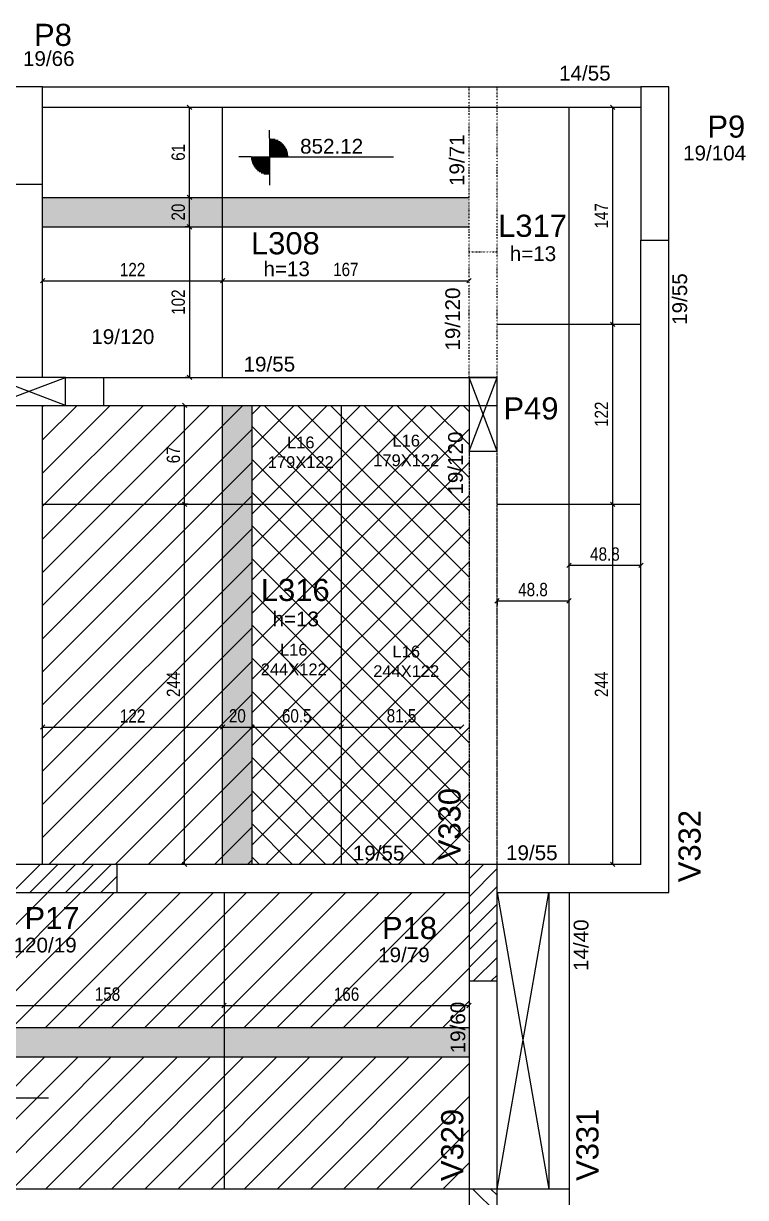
# Model space of a CAD drawing. Header units: millimetres. Extents: x 2659 to 6265, y 1520 to 2860.
# Drawn here: x 5776 to 6265, y 2055 to 2851 of the extents above; entities that cross this region are included whole.
import ezdxf

# ---------------------------------------------------------------- set-up
doc = ezdxf.new("R2010")
doc.units = ezdxf.units.MM
doc.linetypes.add('ESTILO_TQS_0001', pattern=[1, 0.7, -0.3])
doc.linetypes.add('ESTILO_TQS_0004', pattern=[2, 0.5, -0.4, 0.1, -0.4, 0.1, -0.5])
for name, color, linetype in [('1', 1, 'Continuous'), ('3', 3, 'Continuous'), ('4', 4, 'Continuous'), ('7', 7, 'Continuous'), ('9', 9, 'Continuous'), ('AUX00', 7, 'Continuous'), ('Painéis', 200, 'Continuous')]:
    doc.layers.add(name, color=color, linetype=linetype)
doc.layers.add('Hachura', color=251, linetype='Continuous', lineweight=9)
doc.layers.add('REAPROVEITAMENTO', color=251, linetype='Continuous', lineweight=9)
doc.styles.add('COTA TECNICA-50', font='techl___.ttf', dxfattribs={"height": 9})
doc.styles.get("Standard").update_dxf_attribs({"font": 'arial.ttf'})
doc.dimstyles.new('COTA PAINEL-50', dxfattribs={"dimtxt": 9, "dimasz": 3, "dimexe": 3, "dimexo": 3, "dimgap": 3, "dimtad": 1, "dimdec": 1, "dimzin": 12, "dimdsep": 46, "dimtxsty": 'COTA TECNICA-50', "dimblk1": 'OBLIQUE', "dimblk2": 'OBLIQUE', "dimsah": 1, "dimcen": 0.9, "dimclrd": 4, "dimclre": 4, "dimclrt": 240, "dimadec": 1, "dimazin": 3, "dimtfac": 1, "dimtdec": 1, "dimtmove": 0, "dimatfit": 3, "dimfxl": 1, "dimtolj": 1, "dimtzin": 12, "dimarcsym": 0})

# ---------------------------------------------------------------- blocks, each defined once
blk = doc.blocks.new('_Oblique')
at = {"color": 0, "linetype": 'ByBlock', "lineweight": -2}
blk.add_line((-0.5, -0.5), (0.5, 0.5), dxfattribs=at)
blk = doc.blocks.new('*D215')
at = {"layer": 'Defpoints', "color": 0, "transparency": 16777216}
for p in [(5754.07, 2185.32), (5912.07, 2185.32), (5912.07, 2185.32)]:
    blk.add_point(p, dxfattribs=at)
at = {"layer": 'Painéis', "color": 4, "lineweight": -2, "transparency": 16777216}
blk.add_line((5754.07, 2185.32), (5912.07, 2185.32), dxfattribs=at)
at = {"layer": 'Painéis', "color": 4, "lineweight": -2, "transparency": 16777216, "xscale": 3, "yscale": 3, "zscale": 3, "rotation": 180}
blk.add_blockref('_Oblique', (5754.07, 2185.32), dxfattribs=at)
at = {"layer": 'Painéis', "color": 4, "lineweight": -2, "transparency": 16777216, "xscale": 3, "yscale": 3, "zscale": 3}
blk.add_blockref('_Oblique', (5912.07, 2185.32), dxfattribs=at)
at = {"layer": 'Painéis', "color": 240, "transparency": 16777216, "insert": (5833.07, 2192.94), "char_height": 9, "attachment_point": 5, "style": 'COTA TECNICA-50'}
blk.add_mtext('\\A1;158', dxfattribs=at)
blk = doc.blocks.new('*D216')
at = {"layer": 'Defpoints', "color": 0, "transparency": 16777216}
for p in [(5912.07, 2185.32), (6078.07, 2185.32), (6078.07, 2185.32)]:
    blk.add_point(p, dxfattribs=at)
at = {"layer": 'Painéis', "color": 4, "lineweight": -2, "transparency": 16777216}
blk.add_line((5912.07, 2185.32), (6078.07, 2185.32), dxfattribs=at)
at = {"layer": 'Painéis', "color": 4, "lineweight": -2, "transparency": 16777216, "xscale": 3, "yscale": 3, "zscale": 3, "rotation": 180}
blk.add_blockref('_Oblique', (5912.07, 2185.32), dxfattribs=at)
at = {"layer": 'Painéis', "color": 4, "lineweight": -2, "transparency": 16777216, "xscale": 3, "yscale": 3, "zscale": 3}
blk.add_blockref('_Oblique', (6078.07, 2185.32), dxfattribs=at)
at = {"layer": 'Painéis', "color": 240, "transparency": 16777216, "insert": (5995.07, 2192.91), "char_height": 9, "attachment_point": 5, "style": 'COTA TECNICA-50'}
blk.add_mtext('\\A1;166', dxfattribs=at)
blk = doc.blocks.new('*D157')
at = {"layer": 'Defpoints', "color": 0, "transparency": 16777216}
for p in [(5789.07, 2373.96), (5911.07, 2373.96), (5911.07, 2373.96)]:
    blk.add_point(p, dxfattribs=at)
at = {"layer": 'Painéis', "color": 4, "lineweight": -2, "transparency": 16777216}
blk.add_line((5789.07, 2373.96), (5911.07, 2373.96), dxfattribs=at)
at = {"layer": 'Painéis', "color": 4, "lineweight": -2, "transparency": 16777216, "xscale": 3, "yscale": 3, "zscale": 3, "rotation": 180}
blk.add_blockref('_Oblique', (5789.07, 2373.96), dxfattribs=at)
at = {"layer": 'Painéis', "color": 4, "lineweight": -2, "transparency": 16777216, "xscale": 3, "yscale": 3, "zscale": 3}
blk.add_blockref('_Oblique', (5911.07, 2373.96), dxfattribs=at)
at = {"layer": 'Painéis', "color": 240, "transparency": 16777216, "insert": (5850.07, 2381.51), "char_height": 9, "attachment_point": 5, "style": 'COTA TECNICA-50'}
blk.add_mtext('\\A1;122', dxfattribs=at)
blk = doc.blocks.new('*D158')
at = {"layer": 'Defpoints', "color": 0, "transparency": 16777216}
for p in [(5911.07, 2373.96), (5931.07, 2373.96), (5931.07, 2373.96)]:
    blk.add_point(p, dxfattribs=at)
at = {"layer": 'Painéis', "color": 4, "lineweight": -2, "transparency": 16777216}
blk.add_line((5911.07, 2373.96), (5931.07, 2373.96), dxfattribs=at)
at = {"layer": 'Painéis', "color": 4, "lineweight": -2, "transparency": 16777216, "xscale": 3, "yscale": 3, "zscale": 3, "rotation": 180}
blk.add_blockref('_Oblique', (5911.07, 2373.96), dxfattribs=at)
at = {"layer": 'Painéis', "color": 4, "lineweight": -2, "transparency": 16777216, "xscale": 3, "yscale": 3, "zscale": 3}
blk.add_blockref('_Oblique', (5931.07, 2373.96), dxfattribs=at)
at = {"layer": 'Painéis', "color": 240, "transparency": 16777216, "insert": (5921.07, 2381.55), "char_height": 9, "attachment_point": 5, "style": 'COTA TECNICA-50'}
blk.add_mtext('\\A1;20', dxfattribs=at)
blk = doc.blocks.new('*D159')
at = {"layer": 'Defpoints', "color": 0, "transparency": 16777216}
for p in [(5931.07, 2373.96), (5991.57, 2373.96), (5991.57, 2373.96)]:
    blk.add_point(p, dxfattribs=at)
at = {"layer": 'Painéis', "color": 4, "lineweight": -2, "transparency": 16777216}
blk.add_line((5931.07, 2373.96), (5991.57, 2373.96), dxfattribs=at)
at = {"layer": 'Painéis', "color": 4, "lineweight": -2, "transparency": 16777216, "xscale": 3, "yscale": 3, "zscale": 3, "rotation": 180}
blk.add_blockref('_Oblique', (5931.07, 2373.96), dxfattribs=at)
at = {"layer": 'Painéis', "color": 4, "lineweight": -2, "transparency": 16777216, "xscale": 3, "yscale": 3, "zscale": 3}
blk.add_blockref('_Oblique', (5991.57, 2373.96), dxfattribs=at)
at = {"layer": 'Painéis', "color": 240, "transparency": 16777216, "insert": (5961.32, 2381.56), "char_height": 9, "attachment_point": 5, "style": 'COTA TECNICA-50'}
blk.add_mtext('\\A1;60.5', dxfattribs=at)
blk = doc.blocks.new('*D160')
at = {"layer": 'Defpoints', "color": 0, "transparency": 16777216}
for p in [(5885.33, 2524.94), (5890.81, 2524.94), (5890.81, 2280.94)]:
    blk.add_point(p, dxfattribs=at)
at = {"layer": 'Painéis', "color": 4, "lineweight": -2, "transparency": 16777216}
for p, q in [((5887.81, 2524.94), (5882.33, 2524.94)), ((5885.33, 2280.94), (5885.33, 2524.94)), ((5887.81, 2280.94), (5882.33, 2280.94))]:
    blk.add_line(p, q, dxfattribs=at)
at = {"layer": 'Painéis', "color": 4, "lineweight": -2, "transparency": 16777216, "xscale": 3, "yscale": 3, "zscale": 3}
for p, rotation in [((5885.33, 2524.94), 90), ((5885.33, 2280.94), 270)]:
    blk.add_blockref('_Oblique', p, dxfattribs=dict(at, rotation=rotation))
at = {"layer": 'Painéis', "color": 240, "transparency": 16777216, "insert": (5877.76, 2402.94), "char_height": 9, "attachment_point": 5, "rotation": 90, "style": 'COTA TECNICA-50'}
blk.add_mtext('\\A1;244', dxfattribs=at)
blk = doc.blocks.new('*D161')
at = {"layer": 'Defpoints', "color": 0, "transparency": 16777216}
for p in [(5885.33, 2591.94), (5885.33, 2591.94), (5885.33, 2524.94)]:
    blk.add_point(p, dxfattribs=at)
at = {"layer": 'Painéis', "color": 4, "lineweight": -2, "transparency": 16777216}
blk.add_line((5885.33, 2524.94), (5885.33, 2591.94), dxfattribs=at)
at = {"layer": 'Painéis', "color": 4, "lineweight": -2, "transparency": 16777216, "xscale": 3, "yscale": 3, "zscale": 3}
for p, rotation in [((5885.33, 2591.94), 90), ((5885.33, 2524.94), 270)]:
    blk.add_blockref('_Oblique', p, dxfattribs=dict(at, rotation=rotation))
at = {"layer": 'Painéis', "color": 240, "transparency": 16777216, "insert": (5877.74, 2558.44), "char_height": 9, "attachment_point": 5, "rotation": 90, "style": 'COTA TECNICA-50'}
blk.add_mtext('\\A1;67', dxfattribs=at)
blk = doc.blocks.new('*D185')
at = {"layer": 'Defpoints', "color": 0, "transparency": 16777216}
for p in [(5891.01, 2712.94), (5888.63, 2610.94), (5891.01, 2610.94)]:
    blk.add_point(p, dxfattribs=at)
at = {"layer": 'Painéis', "color": 4, "lineweight": -2, "transparency": 16777216}
for p, q in [((5888.01, 2712.94), (5885.63, 2712.94)), ((5888.63, 2712.94), (5888.63, 2610.94)), ((5888.01, 2610.94), (5885.63, 2610.94))]:
    blk.add_line(p, q, dxfattribs=at)
at = {"layer": 'Painéis', "color": 4, "lineweight": -2, "transparency": 16777216, "xscale": 3, "yscale": 3, "zscale": 3}
for p, rotation in [((5888.63, 2712.94), 90), ((5888.63, 2610.94), 270)]:
    blk.add_blockref('_Oblique', p, dxfattribs=dict(at, rotation=rotation))
at = {"layer": 'Painéis', "color": 240, "transparency": 16777216, "insert": (5881.04, 2661.94), "char_height": 9, "attachment_point": 5, "rotation": 90, "style": 'COTA TECNICA-50'}
blk.add_mtext('\\A1;102', dxfattribs=at)
blk = doc.blocks.new('*D186')
at = {"layer": 'Defpoints', "color": 0, "transparency": 16777216}
for p in [(5888.63, 2732.94), (5888.63, 2732.94), (5888.63, 2712.94)]:
    blk.add_point(p, dxfattribs=at)
at = {"layer": 'Painéis', "color": 4, "lineweight": -2, "transparency": 16777216}
blk.add_line((5888.63, 2712.94), (5888.63, 2732.94), dxfattribs=at)
at = {"layer": 'Painéis', "color": 4, "lineweight": -2, "transparency": 16777216, "xscale": 3, "yscale": 3, "zscale": 3}
for p, rotation in [((5888.63, 2732.94), 90), ((5888.63, 2712.94), 270)]:
    blk.add_blockref('_Oblique', p, dxfattribs=dict(at, rotation=rotation))
at = {"layer": 'Painéis', "color": 240, "transparency": 16777216, "insert": (5881.04, 2722.94), "char_height": 9, "attachment_point": 5, "rotation": 90, "style": 'COTA TECNICA-50'}
blk.add_mtext('\\A1;20', dxfattribs=at)
blk = doc.blocks.new('*D39')
at = {"layer": 'Defpoints', "color": 0, "transparency": 16777216}
for p in [(5888.63, 2793.94), (5888.63, 2793.94), (5888.63, 2732.94)]:
    blk.add_point(p, dxfattribs=at)
at = {"layer": 'Painéis', "color": 4, "lineweight": -2, "transparency": 16777216}
blk.add_line((5888.63, 2732.94), (5888.63, 2793.94), dxfattribs=at)
at = {"layer": 'Painéis', "color": 4, "lineweight": -2, "transparency": 16777216, "xscale": 3, "yscale": 3, "zscale": 3}
for p, rotation in [((5888.63, 2793.94), 90), ((5888.63, 2732.94), 270)]:
    blk.add_blockref('_Oblique', p, dxfattribs=dict(at, rotation=rotation))
at = {"layer": 'Painéis', "color": 240, "transparency": 16777216, "insert": (5881.04, 2763.44), "char_height": 9, "attachment_point": 5, "rotation": 90, "style": 'COTA TECNICA-50'}
blk.add_mtext('\\A1;61', dxfattribs=at)
blk = doc.blocks.new('*D187')
at = {"layer": 'Defpoints', "color": 0, "transparency": 16777216}
for p in [(5789.07, 2676.44), (5911.07, 2676.44), (5911.07, 2676.44)]:
    blk.add_point(p, dxfattribs=at)
at = {"layer": 'Painéis', "color": 4, "lineweight": -2, "transparency": 16777216}
blk.add_line((5789.07, 2676.44), (5911.07, 2676.44), dxfattribs=at)
at = {"layer": 'Painéis', "color": 4, "lineweight": -2, "transparency": 16777216, "xscale": 3, "yscale": 3, "zscale": 3, "rotation": 180}
blk.add_blockref('_Oblique', (5789.07, 2676.44), dxfattribs=at)
at = {"layer": 'Painéis', "color": 4, "lineweight": -2, "transparency": 16777216, "xscale": 3, "yscale": 3, "zscale": 3}
blk.add_blockref('_Oblique', (5911.07, 2676.44), dxfattribs=at)
at = {"layer": 'Painéis', "color": 240, "transparency": 16777216, "insert": (5850.07, 2683.99), "char_height": 9, "attachment_point": 5, "style": 'COTA TECNICA-50'}
blk.add_mtext('\\A1;122', dxfattribs=at)
blk = doc.blocks.new('*D40')
at = {"layer": 'Defpoints', "color": 0, "transparency": 16777216}
for p in [(5911.07, 2676.44), (6078.07, 2676.44), (6078.07, 2676.44)]:
    blk.add_point(p, dxfattribs=at)
at = {"layer": 'Painéis', "color": 4, "lineweight": -2, "transparency": 16777216}
blk.add_line((5911.07, 2676.44), (6078.07, 2676.44), dxfattribs=at)
at = {"layer": 'Painéis', "color": 4, "lineweight": -2, "transparency": 16777216, "xscale": 3, "yscale": 3, "zscale": 3, "rotation": 180}
blk.add_blockref('_Oblique', (5911.07, 2676.44), dxfattribs=at)
at = {"layer": 'Painéis', "color": 4, "lineweight": -2, "transparency": 16777216, "xscale": 3, "yscale": 3, "zscale": 3}
blk.add_blockref('_Oblique', (6078.07, 2676.44), dxfattribs=at)
at = {"layer": 'Painéis', "color": 240, "transparency": 16777216, "insert": (5994.57, 2684.03), "char_height": 9, "attachment_point": 5, "style": 'COTA TECNICA-50'}
blk.add_mtext('\\A1;167', dxfattribs=at)
blk = doc.blocks.new('*D188')
at = {"layer": 'Defpoints', "color": 0, "transparency": 16777216}
for p in [(5991.57, 2373.96), (6073.07, 2373.96), (6073.07, 2373.96)]:
    blk.add_point(p, dxfattribs=at)
at = {"layer": 'Painéis', "color": 4, "lineweight": -2, "transparency": 16777216}
blk.add_line((5991.57, 2373.96), (6073.07, 2373.96), dxfattribs=at)
at = {"layer": 'Painéis', "color": 4, "lineweight": -2, "transparency": 16777216, "xscale": 3, "yscale": 3, "zscale": 3, "rotation": 180}
blk.add_blockref('_Oblique', (5991.57, 2373.96), dxfattribs=at)
at = {"layer": 'Painéis', "color": 4, "lineweight": -2, "transparency": 16777216, "xscale": 3, "yscale": 3, "zscale": 3}
blk.add_blockref('_Oblique', (6073.07, 2373.96), dxfattribs=at)
at = {"layer": 'Painéis', "color": 240, "transparency": 16777216, "insert": (6032.32, 2381.58), "char_height": 9, "attachment_point": 5, "style": 'COTA TECNICA-50'}
blk.add_mtext('\\A1;81.5', dxfattribs=at)
blk = doc.blocks.new('*D223')
at = {"layer": 'Defpoints', "color": 0, "transparency": 16777216}
for p in [(6097.07, 2461.87), (6145.82, 2461.87), (6145.82, 2459.52)]:
    blk.add_point(p, dxfattribs=at)
at = {"layer": 'Painéis', "color": 4, "lineweight": -2, "transparency": 16777216}
for p, q in [((6097.07, 2459.52), (6145.82, 2459.52)), ((6097.07, 2458.87), (6097.07, 2456.52)), ((6145.82, 2458.87), (6145.82, 2456.52))]:
    blk.add_line(p, q, dxfattribs=at)
at = {"layer": 'Painéis', "color": 4, "lineweight": -2, "transparency": 16777216, "xscale": 3, "yscale": 3, "zscale": 3, "rotation": 180}
blk.add_blockref('_Oblique', (6097.07, 2459.52), dxfattribs=at)
at = {"layer": 'Painéis', "color": 4, "lineweight": -2, "transparency": 16777216, "xscale": 3, "yscale": 3, "zscale": 3}
blk.add_blockref('_Oblique', (6145.82, 2459.52), dxfattribs=at)
at = {"layer": 'Painéis', "color": 240, "transparency": 16777216, "insert": (6121.44, 2467.1), "char_height": 9, "attachment_point": 5, "style": 'COTA TECNICA-50'}
blk.add_mtext('\\A1;48.8', dxfattribs=at)
blk = doc.blocks.new('*D224')
at = {"layer": 'Defpoints', "color": 0, "transparency": 16777216}
for p in [(6145.82, 2483.58), (6194.57, 2483.58), (6194.57, 2483.58)]:
    blk.add_point(p, dxfattribs=at)
at = {"layer": 'Painéis', "color": 4, "lineweight": -2, "transparency": 16777216}
blk.add_line((6145.82, 2483.58), (6194.57, 2483.58), dxfattribs=at)
at = {"layer": 'Painéis', "color": 4, "lineweight": -2, "transparency": 16777216, "xscale": 3, "yscale": 3, "zscale": 3, "rotation": 180}
blk.add_blockref('_Oblique', (6145.82, 2483.58), dxfattribs=at)
at = {"layer": 'Painéis', "color": 4, "lineweight": -2, "transparency": 16777216, "xscale": 3, "yscale": 3, "zscale": 3}
blk.add_blockref('_Oblique', (6194.57, 2483.58), dxfattribs=at)
at = {"layer": 'Painéis', "color": 240, "transparency": 16777216, "insert": (6170.19, 2491.17), "char_height": 9, "attachment_point": 5, "style": 'COTA TECNICA-50'}
blk.add_mtext('\\A1;48.8', dxfattribs=at)
blk = doc.blocks.new('*D225')
at = {"layer": 'Defpoints', "color": 0, "transparency": 16777216}
for p in [(6175.37, 2793.94), (6175.37, 2646.94), (6175.37, 2646.94)]:
    blk.add_point(p, dxfattribs=at)
at = {"layer": 'Painéis', "color": 4, "lineweight": -2, "transparency": 16777216}
blk.add_line((6175.37, 2793.94), (6175.37, 2646.94), dxfattribs=at)
at = {"layer": 'Painéis', "color": 4, "lineweight": -2, "transparency": 16777216, "xscale": 3, "yscale": 3, "zscale": 3}
for p, rotation in [((6175.37, 2793.94), 90), ((6175.37, 2646.94), 270)]:
    blk.add_blockref('_Oblique', p, dxfattribs=dict(at, rotation=rotation))
at = {"layer": 'Painéis', "color": 240, "transparency": 16777216, "insert": (6167.8, 2720.44), "char_height": 9, "attachment_point": 5, "rotation": 90, "style": 'COTA TECNICA-50'}
blk.add_mtext('\\A1;147', dxfattribs=at)
blk = doc.blocks.new('*D226')
at = {"layer": 'Defpoints', "color": 0, "transparency": 16777216}
for p in [(6175.37, 2646.94), (6175.37, 2524.94), (6175.37, 2524.94)]:
    blk.add_point(p, dxfattribs=at)
at = {"layer": 'Painéis', "color": 4, "lineweight": -2, "transparency": 16777216}
blk.add_line((6175.37, 2646.94), (6175.37, 2524.94), dxfattribs=at)
at = {"layer": 'Painéis', "color": 4, "lineweight": -2, "transparency": 16777216, "xscale": 3, "yscale": 3, "zscale": 3}
for p, rotation in [((6175.37, 2646.94), 90), ((6175.37, 2524.94), 270)]:
    blk.add_blockref('_Oblique', p, dxfattribs=dict(at, rotation=rotation))
at = {"layer": 'Painéis', "color": 240, "transparency": 16777216, "insert": (6167.81, 2585.94), "char_height": 9, "attachment_point": 5, "rotation": 90, "style": 'COTA TECNICA-50'}
blk.add_mtext('\\A1;122', dxfattribs=at)
blk = doc.blocks.new('*D227')
at = {"layer": 'Defpoints', "color": 0, "transparency": 16777216}
for p in [(6175.37, 2524.94), (6175.37, 2280.94), (6175.37, 2280.94)]:
    blk.add_point(p, dxfattribs=at)
at = {"layer": 'Painéis', "color": 4, "lineweight": -2, "transparency": 16777216}
blk.add_line((6175.37, 2524.94), (6175.37, 2280.94), dxfattribs=at)
at = {"layer": 'Painéis', "color": 4, "lineweight": -2, "transparency": 16777216, "xscale": 3, "yscale": 3, "zscale": 3}
for p, rotation in [((6175.37, 2524.94), 90), ((6175.37, 2280.94), 270)]:
    blk.add_blockref('_Oblique', p, dxfattribs=dict(at, rotation=rotation))
at = {"layer": 'Painéis', "color": 240, "transparency": 16777216, "insert": (6167.8, 2402.94), "char_height": 9, "attachment_point": 5, "rotation": 90, "style": 'COTA TECNICA-50'}
blk.add_mtext('\\A1;244', dxfattribs=at)

msp = doc.modelspace()

# ---------------------------------------------------------------- hatches: boundary and pattern name
at = {"layer": 'Hachura', "linetype": 'ByBlock'}
h = msp.add_hatch(color=256, dxfattribs=at)
h.dxf.hatch_style = 1
h.paths.add_polyline_path([(6078.07, 2712.94), (6078.07, 2732.94), (5789.07, 2732.94), (5789.07, 2712.94)])
h = msp.add_hatch(color=256, dxfattribs=at)
h.dxf.hatch_style = 1
h.paths.add_polyline_path([(5911.07, 2280.94), (5931.07, 2280.94), (5931.07, 2591.94), (5911.07, 2591.94)])
h = msp.add_hatch(dxfattribs=at)
h.set_pattern_fill('ANSI37', color=256, scale=5)
h.paths.add_polyline_path([(6078.07, 2591.94), (5931.07, 2591.94), (5931.07, 2280.89), (6078.07, 2280.89)])
h = msp.add_hatch(color=256, dxfattribs=at)
h.dxf.hatch_style = 1
h.paths.add_polyline_path([(6078.07, 2150.44), (6078.07, 2170.44), (5352.07, 2170.44), (5352.07, 2150.44)])
at = {"layer": 'REAPROVEITAMENTO', "linetype": 'ByBlock'}
h = msp.add_hatch(dxfattribs=at)
h.set_pattern_fill('ANSI31', color=256, scale=5, style=2)
h.set_pattern_definition([(45, (-485.44, 514.768), (-11.22532, 11.22532), [])])
h.paths.add_polyline_path([(5931.07, 2591.94), (5789.07, 2591.94), (5789.07, 2280.89), (5931.07, 2280.89)])
h = msp.add_hatch(dxfattribs=at)
h.set_pattern_fill('ANSI31', color=256, scale=5, style=2)
h.set_pattern_definition([(45, (-318.44, 34.82), (-11.22532, 11.22532), [])])
h.paths.add_polyline_path([(6078.07, 2170.44), (6078.07, 2261.94), (5352.07, 2261.94), (5352.07, 2170.44)])
h = msp.add_hatch(dxfattribs=at)
h.set_pattern_fill('ANSI31', color=256, scale=5, style=2)
h.set_pattern_definition([(45, (-318.44, -74.68), (-11.22532, 11.22532), [])])
h.paths.add_polyline_path([(5352.07, 2060.94), (6078.07, 2060.94), (6078.07, 2150.44), (5352.07, 2150.44)])

# ---------------------------------------------------------------- linework, layer by layer
at = {"layer": '1', "linetype": 'Continuous'}
for p, q in [((5754.57, 2591.94), (5804.57, 2610.94)), ((5804.57, 2591.94), (5754.57, 2610.94)), ((6078.07, 2560.94), (6097.07, 2610.94)), ((6097.07, 2560.94), (6078.07, 2610.94)), ((6097.07, 2060.94), (6132.07, 2261.94)), ((6097.07, 2261.94), (6132.07, 2060.94))]:
    msp.add_line(p, q, dxfattribs=at)
at = {"layer": '3', "linetype": 'Continuous'}
for p, q in [((5789.07, 2807.94), (6194.57, 2807.94)), ((5789.07, 2793.94), (6194.57, 2793.94)), ((5942.94, 2773), (5942.94, 2778.51)), ((5942.94, 2773), (5942.94, 2748)), ((5942.94, 2772.39), (5946.79, 2772.39)), ((5942.94, 2771.6), (5948.69, 2771.6)), ((5942.94, 2770.81), (5950.01, 2770.81)), ((5942.94, 2770.02), (5951.05, 2770.02)), ((5942.94, 2769.22), (5951.89, 2769.22)), ((5942.94, 2768.43), (5952.6, 2768.43)), ((5942.94, 2767.64), (5953.2, 2767.64)), ((5942.94, 2766.84), (5953.71, 2766.84)), ((5942.94, 2766.05), (5954.14, 2766.05)), ((5942.94, 2765.26), (5954.5, 2765.26)), ((5942.94, 2764.47), (5954.79, 2764.47)), ((5942.94, 2763.67), (5955.03, 2763.67)), ((5942.94, 2762.88), (5955.21, 2762.88)), ((5942.94, 2762.09), (5955.34, 2762.09)), ((5942.94, 2761.29), (5955.44, 2761.29)), ((5930.44, 2760.5), (5922.01, 2760.5)), ((5930.44, 2760.5), (5955.44, 2760.5)), ((5942.94, 2759.71), (5930.44, 2759.71)), ((5942.94, 2758.92), (5930.54, 2758.92)), ((5942.94, 2758.12), (5930.67, 2758.12)), ((5942.94, 2757.33), (5930.85, 2757.33)), ((5942.94, 2756.54), (5931.08, 2756.54)), ((5942.94, 2755.75), (5931.38, 2755.75)), ((5942.94, 2754.95), (5931.74, 2754.95)), ((5942.94, 2754.16), (5932.17, 2754.16)), ((5942.94, 2753.37), (5932.68, 2753.37)), ((5955.44, 2760.5), (6026.86, 2760.5)), ((5942.94, 2752.57), (5933.28, 2752.57)), ((5942.94, 2751.78), (5933.98, 2751.78)), ((5942.94, 2750.99), (5934.83, 2750.99)), ((5942.94, 2750.2), (5935.87, 2750.2)), ((5942.94, 2749.4), (5937.19, 2749.4)), ((5942.94, 2748.61), (5939.09, 2748.61)), ((5942.94, 2748), (5942.94, 2741.13)), ((6194.57, 2280.94), (6194.57, 2703.94)), ((5804.57, 2610.94), (6097.07, 2610.94)), ((5830.57, 2591.94), (5830.57, 2610.94)), ((5804.57, 2591.94), (6097.07, 2591.94)), ((6194.57, 2341.94), (6194.57, 2591.94)), ((5768.43, 2261.94), (5787.43, 2280.94)), ((5780.45, 2261.94), (5799.45, 2280.94)), ((5792.47, 2261.94), (5811.47, 2280.94)), ((5804.49, 2261.94), (5823.49, 2280.94)), ((5816.51, 2261.94), (5835.51, 2280.94)), ((6078.07, 2271.06), (6087.95, 2280.94)), ((6078.07, 2259.04), (6097.07, 2278.04)), ((5828.53, 2261.94), (5839.57, 2272.97)), ((6078.07, 2247.02), (6097.07, 2266.02)), ((6078.07, 2234.99), (6097.07, 2253.99)), ((6078.07, 2222.97), (6097.07, 2241.97)), ((6078.07, 2210.95), (6097.07, 2229.95)), ((6081.07, 2201.94), (6097.07, 2217.93)), ((6093.09, 2201.94), (6097.07, 2205.91)), ((5721.65, 2122.65), (5793.07, 2122.65)), ((6080.76, 2060.94), (6097.07, 2044.63)), ((6092.78, 2060.94), (6097.07, 2056.65))]:
    msp.add_line(p, q, dxfattribs=at)
at = {"layer": '3', "linetype": 'ESTILO_TQS_0004'}
for p, q in [((6078.07, 2610.94), (6078.07, 2807.94)), ((6097.07, 2610.94), (6097.07, 2807.94)), ((6078.07, 2695.94), (6097.07, 2695.94))]:
    msp.add_line(p, q, dxfattribs=at)
at = {"layer": '3', "linetype": 'Continuous'}
for points in [[(5789.07, 2610.94), (5789.07, 2741.94)], [(6213.57, 2261.94), (6213.57, 2703.94)], [(5789.07, 2280.94), (5789.07, 2591.94)], [(6087.57, 2280.94), (5839.57, 2280.94)], [(6194.57, 2280.94), (6087.57, 2280.94)], [(5839.57, 2261.94), (6078.07, 2261.94)], [(6097.07, 2261.94), (6213.57, 2261.94)], [(6132.07, 2261.94), (6132.07, 2060.94)], [(6146.07, 2041.94), (6146.07, 2261.94)], [(6078.07, 2201.94), (6078.07, 2060.94)], [(6097.07, 2060.94), (6097.07, 2201.94)], [(5888.57, 2060.94), (5689.57, 2060.94)], [(6078.07, 2060.94), (5888.57, 2060.94)], [(6132.07, 2060.94), (6097.07, 2060.94)], [(6146.07, 2060.94), (6132.07, 2060.94)]]:
    msp.add_lwpolyline(points, dxfattribs=at)
at = {"layer": '3', "linetype": 'ESTILO_TQS_0001'}
for points in [[(6078.07, 2560.94), (6078.07, 2280.94)], [(6097.07, 2280.94), (6097.07, 2560.94)]]:
    msp.add_lwpolyline(points, dxfattribs=at)
at = {"layer": '7', "linetype": 'Continuous'}
for points in [[(5770.07, 2741.94), (5789.07, 2741.94), (5789.07, 2807.94), (5770.07, 2807.94), (5770.07, 2741.94)], [(6194.57, 2703.94), (6213.57, 2703.94), (6213.57, 2807.94), (6194.57, 2807.94), (6194.57, 2703.94)], [(5754.57, 2591.94), (5804.57, 2591.94), (5804.57, 2610.94), (5754.57, 2610.94), (5754.57, 2591.94)], [(6078.07, 2560.94), (6097.07, 2560.94), (6097.07, 2610.94), (6078.07, 2610.94), (6078.07, 2560.94)], [(5719.57, 2261.94), (5839.57, 2261.94), (5839.57, 2280.94), (5719.57, 2280.94), (5719.57, 2261.94)], [(6078.07, 2201.94), (6097.07, 2201.94), (6097.07, 2280.94), (6078.07, 2280.94), (6078.07, 2201.94)], [(6097.07, 1842.94), (6097.07, 2060.94), (6078.07, 2060.94), (6078.07, 1861.94), (5932.07, 1861.94), (5932.07, 1842.94), (6097.07, 1842.94)]]:
    msp.add_lwpolyline(points, dxfattribs=at)
at = {"layer": '9', "linetype": 'Continuous'}
msp.add_solid([(6078.07, 2280.94), (6078.07, 2280.94), (6078.07, 2480.94)], dxfattribs=at)
at = {"layer": 'Painéis'}
for p, q in [((5911.07, 2610.94), (5911.07, 2793.94)), ((6145.82, 2793.94), (6145.82, 2280.94)), ((5789.07, 2732.94), (6078.07, 2732.94)), ((5789.07, 2712.94), (6078.07, 2712.94)), ((6097.07, 2646.94), (6194.57, 2646.94)), ((5911.07, 2280.94), (5911.07, 2591.94)), ((5931.07, 2280.94), (5931.07, 2591.94)), ((5991.57, 2280.94), (5991.57, 2591.94)), ((5789.07, 2524.94), (6078.07, 2524.94)), ((6097.07, 2524.94), (6194.57, 2524.94)), ((5912.07, 2261.94), (5912.07, 2060.94)), ((2939.07, 2170.44), (6078.07, 2170.44)), ((5352.07, 2150.44), (6078.07, 2150.44))]:
    msp.add_line(p, q, dxfattribs=at)

# ---------------------------------------------------------------- texts
at = {"layer": '3', "linetype": 'Continuous'}
for s, p in [('19/66', (5775.78, 2821.97)), ('14/55', (6139.09, 2812.1)), ('852.12', (5963.6, 2762.57)), ('19/104', (6223.15, 2757.97)), ('h=13', (6105.67, 2689.78)), ('h=13', (5938.73, 2679.5)), ('19/120', (5822.09, 2633.53)), ('19/55', (5925.29, 2614.91)), ('h=13', (5944.95, 2442.25)), ('19/55', (5999.34, 2283.57)), ('19/55', (6103.15, 2283.83)), ('120/19', (5769.43, 2221.24)), ('19/79', (6016.47, 2214.6))]:
    msp.add_text(s, height=10, dxfattribs=at).set_placement(p)
for s, p in [('19/71', (6074.87, 2740.63)), ('19/55', (6225.85, 2646.54)), ('19/120', (6072.01, 2629.1)), ('19/120', (6073.89, 2531.49)), ('14/40', (6158.99, 2208.69)), ('19/60', (6075.53, 2152.88))]:
    msp.add_text(s, height=10, rotation=90, dxfattribs=at).set_placement(p)
at = {"layer": '4', "linetype": 'Continuous'}
for s, p in [('P8', (5783.29, 2835.54)), ('P9', (6239.61, 2773.4)), ('L317', (6097.82, 2706.17)), ('L308', (5930.31, 2694.34)), ('P49', (6101.44, 2582.41)), ('L316', (5937.01, 2459.41)), ('P17', (5776.84, 2237.06)), ('P18', (6019.08, 2230.35))]:
    msp.add_text(s, height=15, dxfattribs=at).set_placement(p)
for s, p in [('V330', (6072.34, 2283.78)), ('V332', (6235.03, 2268.84)), ('V329', (6074.16, 2066.31)), ('V331', (6165.83, 2066.45))]:
    msp.add_text(s, height=15, rotation=90, dxfattribs=at).set_placement(p)
at = {"layer": 'AUX00', "char_height": 8, "attachment_point": 1}
for s, insert in [('\\pxqc;L16^J179X122', (5902.48, 2570.86)), ('\\pxqc;L16^J179X122', (5973.96, 2572.09)), ('\\pxqc;L16^J244X122', (5897.72, 2430.39)), ('\\pxqc;L16^J244X122', (5973.96, 2429.16))]:
    msp.add_mtext_dynamic_manual_height_columns(s, width=123.1041, gutter_width=12.5, heights=[0], dxfattribs=dict(at, insert=insert))

# ---------------------------------------------------------------- dimensions: what is measured, and where the dimension line sits
at = {"layer": 'Painéis'}
for base, p1, p2, picture, middle in [((5888.63, 2793.94), (5888.63, 2732.94), (5888.63, 2793.94), '*D39', (5881.04, 2763.44)), ((6175.37, 2646.94), (6175.37, 2793.94), (6175.37, 2646.94), '*D225', (6167.8, 2720.44)), ((5888.63, 2732.94), (5888.63, 2712.94), (5888.63, 2732.94), '*D186', (5881.04, 2722.94)), ((5888.63, 2610.94), (5891.01, 2712.94), (5891.01, 2610.94), '*D185', (5881.04, 2661.94)), ((6175.37, 2524.94), (6175.37, 2646.94), (6175.37, 2524.94), '*D226', (6167.81, 2585.94)), ((5885.33, 2591.94), (5885.33, 2524.94), (5885.33, 2591.94), '*D161', (5877.74, 2558.44)), ((5885.33, 2524.94), (5890.81, 2280.94), (5890.81, 2524.94), '*D160', (5877.76, 2402.94)), ((6175.37, 2280.94), (6175.37, 2524.94), (6175.37, 2280.94), '*D227', (6167.8, 2402.94))]:
    dim = msp.add_linear_dim(base=base, p1=p1, p2=p2, angle=90, dimstyle='COTA PAINEL-50', dxfattribs=at)
    dim.commit()
    dim.dimension.update_dxf_attribs({"geometry": picture, "text_midpoint": middle})
for base, p1, p2, picture, middle in [((5911.07, 2676.44), (5789.07, 2676.44), (5911.07, 2676.44), '*D187', (5850.07, 2683.99)), ((6078.07, 2676.44), (5911.07, 2676.44), (6078.07, 2676.44), '*D40', (5994.57, 2684.03)), ((6194.56701692, 2483.58160936), (6145.81701692, 2483.58160936), (6194.56701692, 2483.58160936), '*D224', (6170.19201692, 2491.16713568)), ((6145.81701692, 2459.51815426), (6097.06701692, 2461.87485947), (6145.81701692, 2461.87485947), '*D223', (6121.44201692, 2467.10368057)), ((5911.07, 2373.96), (5789.07, 2373.96), (5911.07, 2373.96), '*D157', (5850.07, 2381.51)), ((5931.07, 2373.96), (5911.07, 2373.96), (5931.07, 2373.96), '*D158', (5921.07, 2381.55)), ((5991.57, 2373.96), (5931.07, 2373.96), (5991.57, 2373.96), '*D159', (5961.32, 2381.56)), ((6073.07, 2373.96), (5991.57, 2373.96), (6073.07, 2373.96), '*D188', (6032.32, 2381.58))]:
    dim = msp.add_linear_dim(base=base, p1=p1, p2=p2, dimstyle='COTA PAINEL-50', dxfattribs=at)
    dim.commit()
    dim.dimension.update_dxf_attribs({"geometry": picture, "text_midpoint": middle})
for base, p1, p2, picture, middle in [((5912.07, 2185.32), (5754.07, 2185.32), (5912.07, 2185.32), '*D215', (5833.07, 2192.94)), ((6078.07, 2185.32), (5912.07, 2185.32), (6078.07, 2185.32), '*D216', (5995.07, 2192.91))]:
    dim = msp.add_linear_dim(base=base, p1=p1, p2=p2, dimstyle='COTA PAINEL-50', override={"dimtmove": 1}, dxfattribs=at)
    dim.commit()
    dim.dimension.update_dxf_attribs({"geometry": picture, "text_midpoint": middle})

doc.saveas('drawing.dxf')
